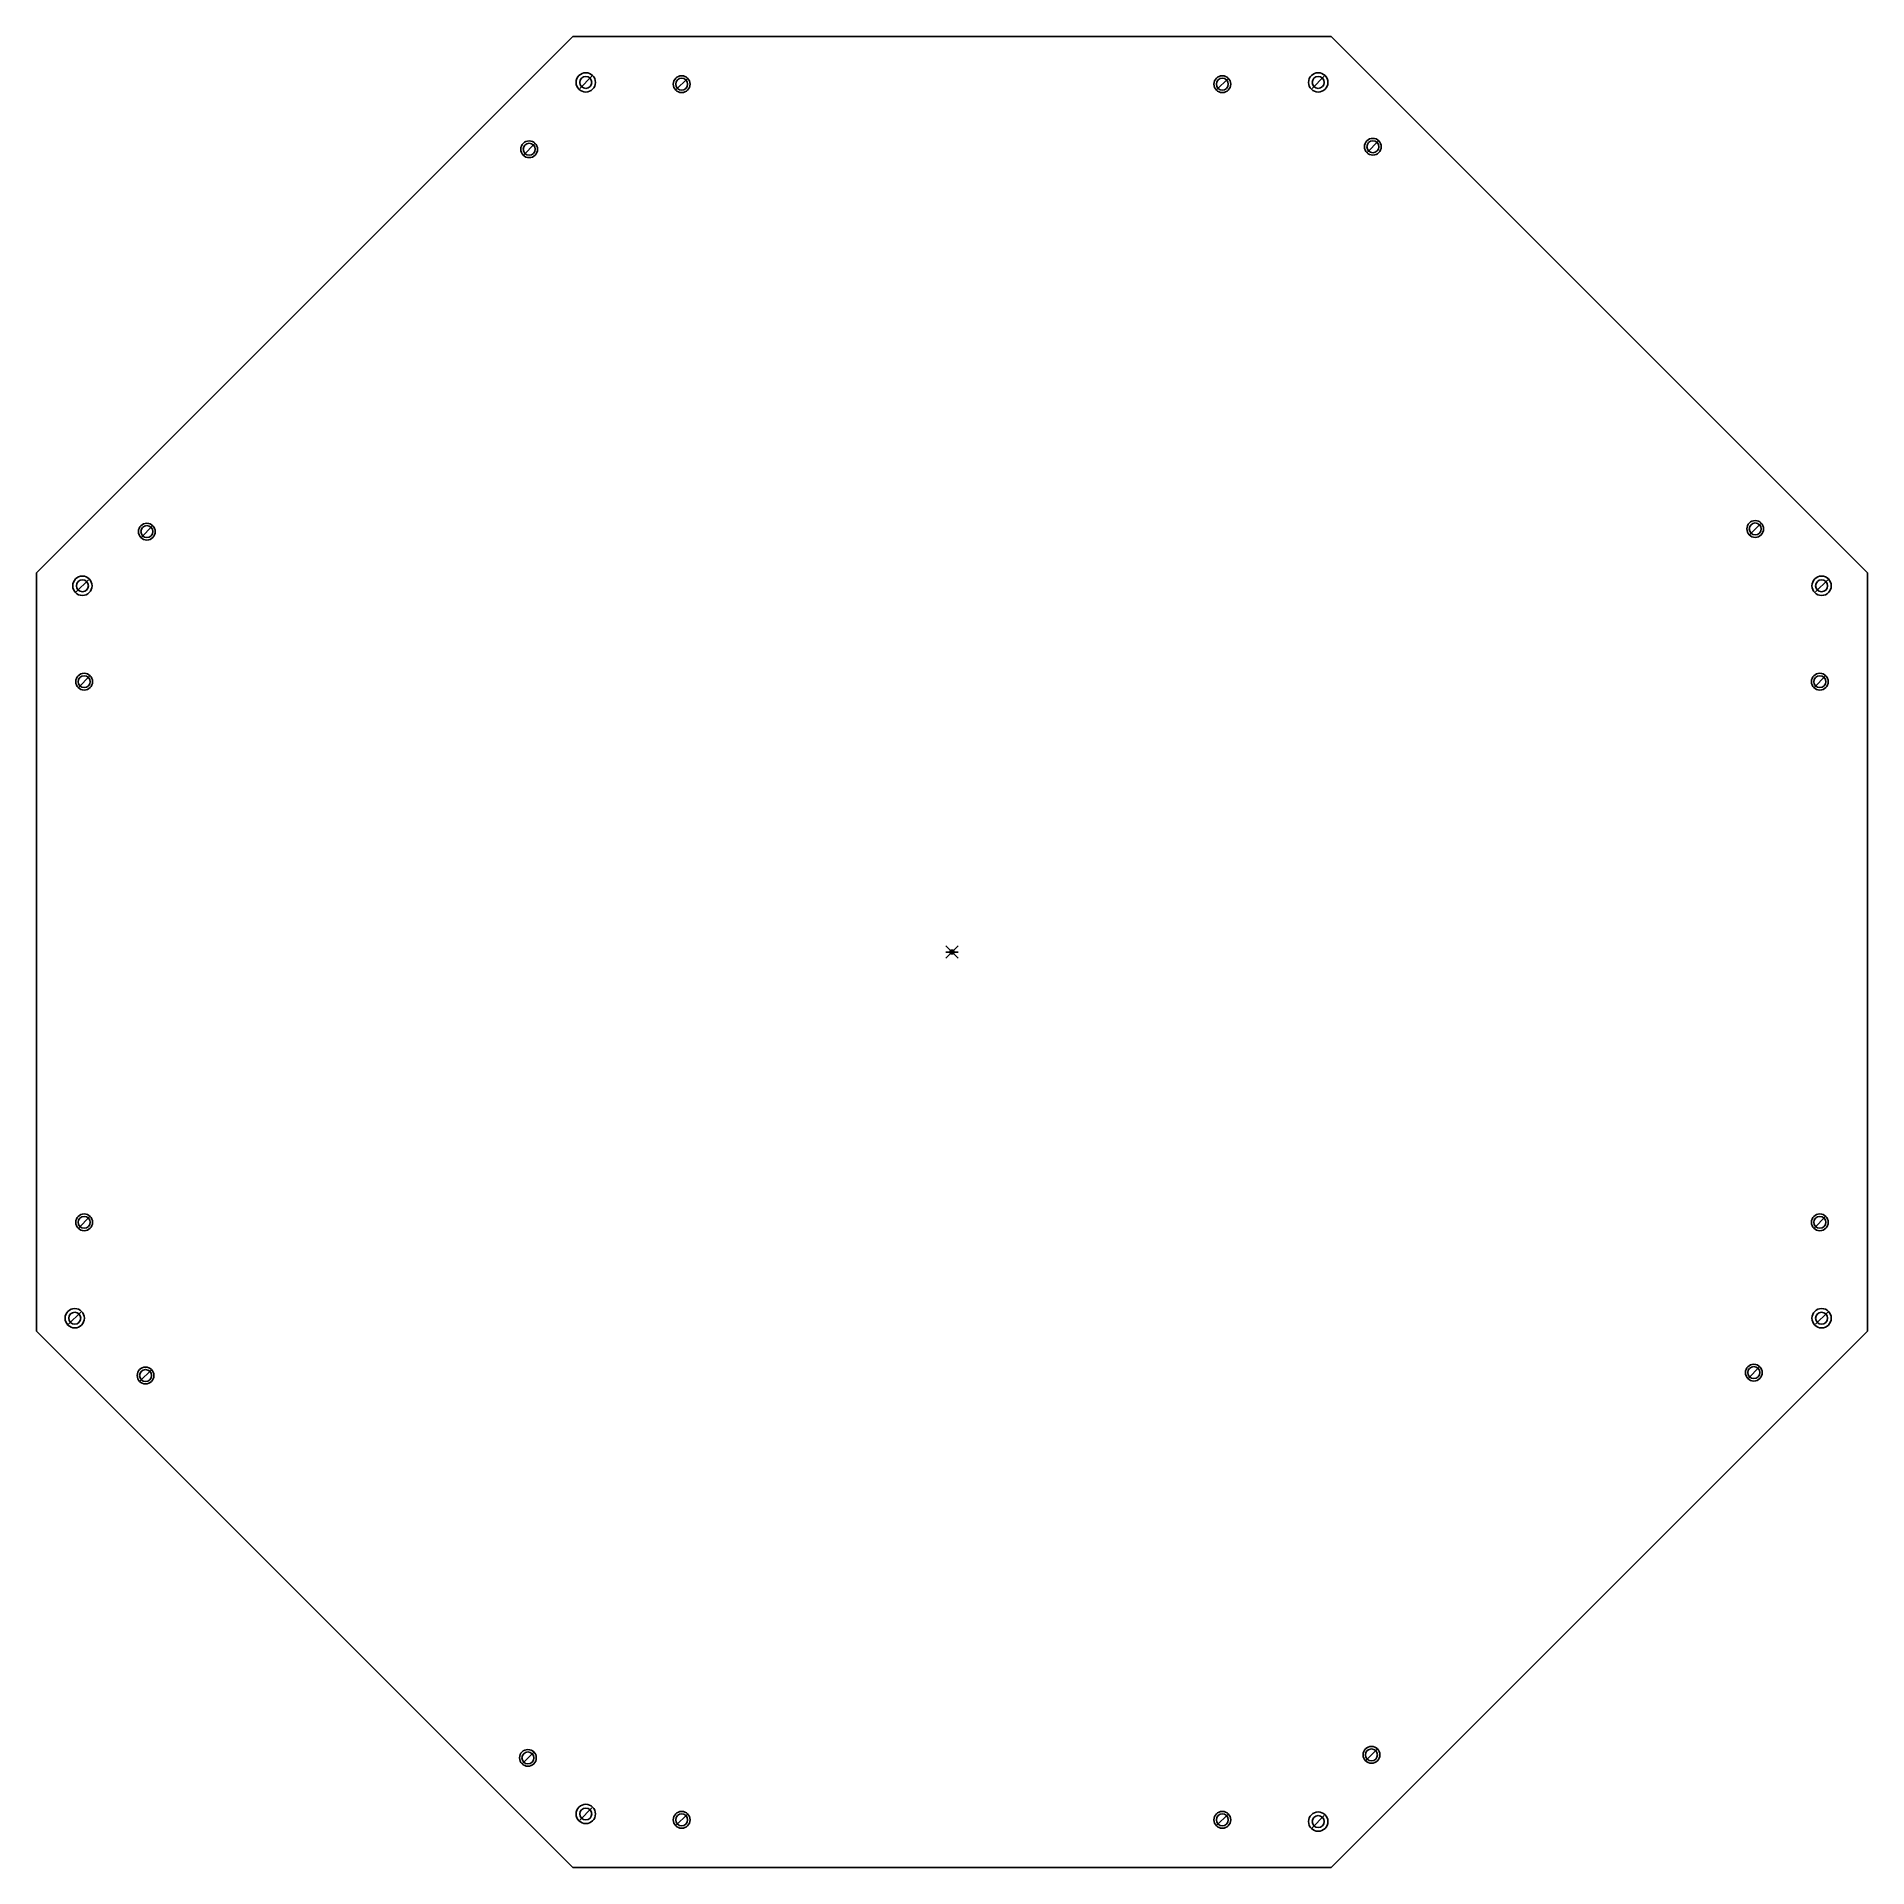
# Model space of a CAD drawing. Extents: x 5.7 to 17.7, y 2.3 to 14.3.
import ezdxf

# ---------------------------------------------------------------- set-up
doc = ezdxf.new("R2010")
doc.units = 0
doc.layers.add('yacc2buss', color=7, linetype='CONTINUOUS')

msp = doc.modelspace()

# ---------------------------------------------------------------- linework, layer by layer
at = {"layer": 'yacc2buss', "color": 2}
for points in [[(14.179131, 2.272494), (17.693289, 5.786652), (17.693289, 10.75664), (14.179131, 14.270798), (9.209144, 14.270798), (5.694986, 10.75664), (5.694986, 5.786652), (9.209144, 2.272494)], [(9.357477, 13.970798)], [(9.977475, 13.959132)], [(13.5208, 13.959132)], [(14.157465, 13.970798)], [(8.978311, 13.532466)], [(14.507464, 13.549133)], [(17.013291, 11.044139)], [(6.472484, 11.026639)], [(6.058318, 10.67164)], [(17.456623, 10.67164)], [(6.061652, 10.043308)], [(17.436623, 10.043308)], [(11.706637, 8.271646)], [(6.061652, 6.499984)], [(17.436623, 6.499984)], [(6.008318, 5.871652)], [(17.456623, 5.871652)], [(6.464151, 5.49582)], [(17.004124, 5.514986)], [(14.498297, 3.009992)], [(8.969978, 2.989993)], [(9.357477, 2.622493)], [(9.977475, 2.58416)], [(13.5208, 2.58416)], [(14.157465, 2.572494)]]:
    msp.add_lwpolyline(points, close=True, dxfattribs=at)
at = {"layer": 'yacc2buss', "color": 1}
for points in [[(9.254144, 13.930799), (9.334143, 14.010798)], [(9.882475, 13.919132), (9.962475, 13.999132)], [(13.4258, 13.919132), (13.5058, 13.999132)], [(14.054132, 13.930799), (14.134131, 14.010798)], [(8.883311, 13.492466), (8.963311, 13.572466)], [(14.412464, 13.509133), (14.492464, 13.589133)], [(6.377484, 10.986639), (6.457484, 11.066639)], [(16.918291, 11.004139), (16.998291, 11.084139)], [(5.954985, 10.63164), (6.034985, 10.71164)], [(17.35329, 10.63164), (17.43329, 10.71164)], [(5.966652, 10.003308), (6.046652, 10.083308)], [(17.341623, 10.003308), (17.421623, 10.083308)], [(11.654138, 8.231646), (11.734137, 8.311646)], [(11.734137, 8.231646), (11.654138, 8.311646)], [(11.654138, 8.271646), (11.734137, 8.271646)], [(5.966652, 6.459984), (6.046652, 6.539984)], [(17.341623, 6.459984), (17.421623, 6.539984)], [(5.904985, 5.831652), (5.984985, 5.911652)], [(17.35329, 5.831652), (17.43329, 5.911652)], [(6.369151, 5.45582), (6.449151, 5.535819)], [(16.909124, 5.474986), (16.989124, 5.554986)], [(8.874978, 2.949993), (8.954978, 3.029992)], [(14.403297, 2.969993), (14.483297, 3.049992)], [(9.254144, 2.582494), (9.334143, 2.662493)], [(9.882475, 2.54416), (9.962475, 2.62416)], [(13.4258, 2.54416), (13.5058, 2.62416)], [(14.054132, 2.532494), (14.134131, 2.612493)]]:
    msp.add_lwpolyline(points, dxfattribs=at)
for points in [[(9.33331, 13.970798)], [(9.961642, 13.959132)], [(13.504966, 13.959132)], [(14.133298, 13.970798)], [(8.962478, 13.532466)], [(14.49163, 13.549133)], [(16.997458, 11.044139)], [(6.456651, 11.026639)], [(6.034152, 10.67164)], [(17.432456, 10.67164)], [(6.045818, 10.043308)], [(17.42079, 10.043308)], [(6.045818, 6.499984)], [(17.42079, 6.499984)], [(5.984152, 5.871652)], [(17.432456, 5.871652)], [(6.448317, 5.49582)], [(16.988291, 5.514986)], [(14.482464, 3.009992)], [(8.954144, 2.989993)], [(9.33331, 2.622493)], [(9.961642, 2.58416)], [(13.504966, 2.58416)], [(14.133298, 2.572494)]]:
    msp.add_lwpolyline(points, close=True, dxfattribs=at)
at = {"layer": 'yacc2buss', "color": 7}
for points in [[(9.357477, 13.970798)], [(9.977475, 13.959132)], [(13.5208, 13.959132)], [(14.157465, 13.970798)], [(8.978311, 13.532466)], [(14.507464, 13.549133)], [(17.013291, 11.044139)], [(6.472484, 11.026639)], [(6.058318, 10.67164)], [(17.456623, 10.67164)], [(6.061652, 10.043308)], [(17.436623, 10.043308)], [(11.706637, 8.271646)], [(6.061652, 6.499984)], [(17.436623, 6.499984)], [(6.008318, 5.871652)], [(17.456623, 5.871652)], [(6.464151, 5.49582)], [(17.004124, 5.514986)], [(14.498297, 3.009992)], [(8.969978, 2.989993)], [(9.357477, 2.622493)], [(9.977475, 2.58416)], [(13.5208, 2.58416)], [(14.157465, 2.572494)]]:
    msp.add_lwpolyline(points, close=True, dxfattribs=at)
at = {"layer": 'yacc2buss', "color": 2}
for points in [[(9.23081, 13.970798), (9.23081, 14.005776), (9.259165, 14.034132), (9.294143, 14.034132)], [(9.294143, 13.907465), (9.259165, 13.907465), (9.23081, 13.93582), (9.23081, 13.970798)], [(9.294143, 14.034132), (9.329122, 14.034132), (9.357477, 14.005776), (9.357477, 13.970798)], [(9.357477, 13.970798), (9.357477, 13.93582), (9.329122, 13.907465), (9.294143, 13.907465)], [(9.867475, 13.959132), (9.867475, 13.989507), (9.892099, 14.014132), (9.922475, 14.014132)], [(9.922475, 13.904132), (9.892099, 13.904132), (9.867475, 13.928756), (9.867475, 13.959132)], [(9.922475, 14.014132), (9.952851, 14.014132), (9.977475, 13.989507), (9.977475, 13.959132)], [(9.977475, 13.959132), (9.977475, 13.928756), (9.952851, 13.904132), (9.922475, 13.904132)], [(13.4108, 13.959132), (13.4108, 13.989507), (13.435424, 14.014132), (13.4658, 14.014132)], [(13.4658, 13.904132), (13.435424, 13.904132), (13.4108, 13.928756), (13.4108, 13.959132)], [(13.4658, 14.014132), (13.496175, 14.014132), (13.5208, 13.989507), (13.5208, 13.959132)], [(13.5208, 13.959132), (13.5208, 13.928756), (13.496175, 13.904132), (13.4658, 13.904132)], [(14.030798, 13.970798), (14.030798, 14.005776), (14.059153, 14.034132), (14.094131, 14.034132)], [(14.094131, 13.907465), (14.059153, 13.907465), (14.030798, 13.93582), (14.030798, 13.970798)], [(14.094131, 14.034132), (14.12911, 14.034132), (14.157465, 14.005776), (14.157465, 13.970798)], [(14.157465, 13.970798), (14.157465, 13.93582), (14.12911, 13.907465), (14.094131, 13.907465)], [(8.868311, 13.532466), (8.868311, 13.562842), (8.892935, 13.587466), (8.923311, 13.587466)], [(8.923311, 13.587466), (8.953687, 13.587466), (8.978311, 13.562842), (8.978311, 13.532466)], [(14.397464, 13.549133), (14.397464, 13.579508), (14.422088, 13.604133), (14.452464, 13.604133)], [(14.452464, 13.604133), (14.48284, 13.604133), (14.507464, 13.579508), (14.507464, 13.549133)], [(8.923311, 13.477466), (8.892935, 13.477466), (8.868311, 13.502091), (8.868311, 13.532466)], [(8.978311, 13.532466), (8.978311, 13.502091), (8.953687, 13.477466), (8.923311, 13.477466)], [(14.452464, 13.494133), (14.422088, 13.494133), (14.397464, 13.518757), (14.397464, 13.549133)], [(14.507464, 13.549133), (14.507464, 13.518757), (14.48284, 13.494133), (14.452464, 13.494133)], [(6.362484, 11.026639), (6.362484, 11.057015), (6.387108, 11.081639), (6.417484, 11.081639)], [(6.417484, 11.081639), (6.44786, 11.081639), (6.472484, 11.057015), (6.472484, 11.026639)], [(16.903291, 11.044139), (16.903291, 11.074515), (16.927915, 11.099139), (16.958291, 11.099139)], [(16.958291, 10.989139), (16.927915, 10.989139), (16.903291, 11.013763), (16.903291, 11.044139)], [(16.958291, 11.099139), (16.988667, 11.099139), (17.013291, 11.074515), (17.013291, 11.044139)], [(17.013291, 11.044139), (17.013291, 11.013763), (16.988667, 10.989139), (16.958291, 10.989139)], [(6.417484, 10.971639), (6.387108, 10.971639), (6.362484, 10.996264), (6.362484, 11.026639)], [(6.472484, 11.026639), (6.472484, 10.996264), (6.44786, 10.971639), (6.417484, 10.971639)], [(5.931652, 10.67164), (5.931652, 10.706618), (5.960007, 10.734973), (5.994985, 10.734973)], [(5.994985, 10.734973), (6.029963, 10.734973), (6.058318, 10.706618), (6.058318, 10.67164)], [(17.329957, 10.67164), (17.329957, 10.706618), (17.358312, 10.734973), (17.39329, 10.734973)], [(17.39329, 10.734973), (17.428268, 10.734973), (17.456623, 10.706618), (17.456623, 10.67164)], [(5.994985, 10.608307), (5.960007, 10.608307), (5.931652, 10.636662), (5.931652, 10.67164)], [(6.058318, 10.67164), (6.058318, 10.636662), (6.029963, 10.608307), (5.994985, 10.608307)], [(17.39329, 10.608307), (17.358312, 10.608307), (17.329957, 10.636662), (17.329957, 10.67164)], [(17.456623, 10.67164), (17.456623, 10.636662), (17.428268, 10.608307), (17.39329, 10.608307)], [(5.951652, 10.043308), (5.951652, 10.073684), (5.976276, 10.098308), (6.006652, 10.098308)], [(6.006652, 10.098308), (6.037027, 10.098308), (6.061652, 10.073684), (6.061652, 10.043308)], [(17.326623, 10.043308), (17.326623, 10.073684), (17.351247, 10.098308), (17.381623, 10.098308)], [(17.381623, 10.098308), (17.411999, 10.098308), (17.436623, 10.073684), (17.436623, 10.043308)], [(6.006652, 9.988308), (5.976276, 9.988308), (5.951652, 10.012933), (5.951652, 10.043308)], [(6.061652, 10.043308), (6.061652, 10.012933), (6.037027, 9.988308), (6.006652, 9.988308)], [(17.381623, 9.988308), (17.351247, 9.988308), (17.326623, 10.012933), (17.326623, 10.043308)], [(17.436623, 10.043308), (17.436623, 10.012933), (17.411999, 9.988308), (17.381623, 9.988308)], [(11.681637, 8.271646), (11.681637, 8.27855), (11.687234, 8.284146), (11.694137, 8.284146)], [(11.694137, 8.284146), (11.701041, 8.284146), (11.706637, 8.27855), (11.706637, 8.271646)], [(11.694137, 8.259146), (11.687234, 8.259146), (11.681637, 8.264742), (11.681637, 8.271646)], [(11.706637, 8.271646), (11.706637, 8.264742), (11.701041, 8.259146), (11.694137, 8.259146)], [(5.951652, 6.499984), (5.951652, 6.53036), (5.976276, 6.554984), (6.006652, 6.554984)], [(6.006652, 6.444984), (5.976276, 6.444984), (5.951652, 6.469608), (5.951652, 6.499984)], [(6.006652, 6.554984), (6.037027, 6.554984), (6.061652, 6.53036), (6.061652, 6.499984)], [(6.061652, 6.499984), (6.061652, 6.469608), (6.037027, 6.444984), (6.006652, 6.444984)], [(17.326623, 6.499984), (17.326623, 6.53036), (17.351247, 6.554984), (17.381623, 6.554984)], [(17.381623, 6.444984), (17.351247, 6.444984), (17.326623, 6.469608), (17.326623, 6.499984)], [(17.381623, 6.554984), (17.411999, 6.554984), (17.436623, 6.53036), (17.436623, 6.499984)], [(17.436623, 6.499984), (17.436623, 6.469608), (17.411999, 6.444984), (17.381623, 6.444984)], [(5.881652, 5.871652), (5.881652, 5.90663), (5.910007, 5.934985), (5.944985, 5.934985)], [(5.944985, 5.934985), (5.979963, 5.934985), (6.008318, 5.90663), (6.008318, 5.871652)], [(17.329957, 5.871652), (17.329957, 5.90663), (17.358312, 5.934985), (17.39329, 5.934985)], [(17.39329, 5.934985), (17.428268, 5.934985), (17.456623, 5.90663), (17.456623, 5.871652)], [(5.944985, 5.808319), (5.910007, 5.808319), (5.881652, 5.836674), (5.881652, 5.871652)], [(6.008318, 5.871652), (6.008318, 5.836674), (5.979963, 5.808319), (5.944985, 5.808319)], [(17.39329, 5.808319), (17.358312, 5.808319), (17.329957, 5.836674), (17.329957, 5.871652)], [(17.456623, 5.871652), (17.456623, 5.836674), (17.428268, 5.808319), (17.39329, 5.808319)], [(6.354151, 5.49582), (6.354151, 5.526195), (6.378775, 5.550819), (6.409151, 5.550819)], [(6.409151, 5.550819), (6.439526, 5.550819), (6.464151, 5.526195), (6.464151, 5.49582)], [(16.894124, 5.514986), (16.894124, 5.545362), (16.918749, 5.569986), (16.949124, 5.569986)], [(16.949124, 5.569986), (16.9795, 5.569986), (17.004124, 5.545362), (17.004124, 5.514986)], [(6.409151, 5.44082), (6.378775, 5.44082), (6.354151, 5.465444), (6.354151, 5.49582)], [(6.464151, 5.49582), (6.464151, 5.465444), (6.439526, 5.44082), (6.409151, 5.44082)], [(16.949124, 5.459986), (16.918749, 5.459986), (16.894124, 5.48461), (16.894124, 5.514986)], [(17.004124, 5.514986), (17.004124, 5.48461), (16.9795, 5.459986), (16.949124, 5.459986)], [(8.859978, 2.989993), (8.859978, 3.020368), (8.884602, 3.044992), (8.914978, 3.044992)], [(8.914978, 3.044992), (8.945353, 3.044992), (8.969978, 3.020368), (8.969978, 2.989993)], [(14.388297, 3.009992), (14.388297, 3.040368), (14.412921, 3.064992), (14.443297, 3.064992)], [(14.443297, 2.954993), (14.412921, 2.954993), (14.388297, 2.979617), (14.388297, 3.009992)], [(14.443297, 3.064992), (14.473673, 3.064992), (14.498297, 3.040368), (14.498297, 3.009992)], [(14.498297, 3.009992), (14.498297, 2.979617), (14.473673, 2.954993), (14.443297, 2.954993)], [(8.914978, 2.934993), (8.884602, 2.934993), (8.859978, 2.959617), (8.859978, 2.989993)], [(8.969978, 2.989993), (8.969978, 2.959617), (8.945353, 2.934993), (8.914978, 2.934993)], [(9.23081, 2.622493), (9.23081, 2.657472), (9.259165, 2.685827), (9.294143, 2.685827)], [(9.294143, 2.685827), (9.329122, 2.685827), (9.357477, 2.657472), (9.357477, 2.622493)], [(9.294143, 2.55916), (9.259165, 2.55916), (9.23081, 2.587515), (9.23081, 2.622493)], [(9.357477, 2.622493), (9.357477, 2.587515), (9.329122, 2.55916), (9.294143, 2.55916)], [(9.867475, 2.58416), (9.867475, 2.614536), (9.892099, 2.63916), (9.922475, 2.63916)], [(9.922475, 2.52916), (9.892099, 2.52916), (9.867475, 2.553784), (9.867475, 2.58416)], [(9.922475, 2.63916), (9.952851, 2.63916), (9.977475, 2.614536), (9.977475, 2.58416)], [(9.977475, 2.58416), (9.977475, 2.553784), (9.952851, 2.52916), (9.922475, 2.52916)], [(13.4108, 2.58416), (13.4108, 2.614536), (13.435424, 2.63916), (13.4658, 2.63916)], [(13.4658, 2.52916), (13.435424, 2.52916), (13.4108, 2.553784), (13.4108, 2.58416)], [(13.4658, 2.63916), (13.496175, 2.63916), (13.5208, 2.614536), (13.5208, 2.58416)], [(13.5208, 2.58416), (13.5208, 2.553784), (13.496175, 2.52916), (13.4658, 2.52916)], [(14.030798, 2.572494), (14.030798, 2.607472), (14.059153, 2.635827), (14.094131, 2.635827)], [(14.094131, 2.50916), (14.059153, 2.50916), (14.030798, 2.537515), (14.030798, 2.572494)], [(14.094131, 2.635827), (14.12911, 2.635827), (14.157465, 2.607472), (14.157465, 2.572494)], [(14.157465, 2.572494), (14.157465, 2.537515), (14.12911, 2.50916), (14.094131, 2.50916)]]:
    msp.add_open_spline(points, degree=3, dxfattribs=at)
at = {"layer": 'yacc2buss', "color": 7}
for points in [[(9.23081, 13.970798), (9.23081, 14.005776), (9.259165, 14.034132), (9.294143, 14.034132)], [(9.294143, 13.907465), (9.259165, 13.907465), (9.23081, 13.93582), (9.23081, 13.970798)], [(9.294143, 14.034132), (9.329122, 14.034132), (9.357477, 14.005776), (9.357477, 13.970798)], [(9.357477, 13.970798), (9.357477, 13.93582), (9.329122, 13.907465), (9.294143, 13.907465)], [(9.867475, 13.959132), (9.867475, 13.989507), (9.892099, 14.014132), (9.922475, 14.014132)], [(9.922475, 13.904132), (9.892099, 13.904132), (9.867475, 13.928756), (9.867475, 13.959132)], [(9.922475, 14.014132), (9.952851, 14.014132), (9.977475, 13.989507), (9.977475, 13.959132)], [(9.977475, 13.959132), (9.977475, 13.928756), (9.952851, 13.904132), (9.922475, 13.904132)], [(13.4108, 13.959132), (13.4108, 13.989507), (13.435424, 14.014132), (13.4658, 14.014132)], [(13.4658, 13.904132), (13.435424, 13.904132), (13.4108, 13.928756), (13.4108, 13.959132)], [(13.4658, 14.014132), (13.496175, 14.014132), (13.5208, 13.989507), (13.5208, 13.959132)], [(13.5208, 13.959132), (13.5208, 13.928756), (13.496175, 13.904132), (13.4658, 13.904132)], [(14.030798, 13.970798), (14.030798, 14.005776), (14.059153, 14.034132), (14.094131, 14.034132)], [(14.094131, 13.907465), (14.059153, 13.907465), (14.030798, 13.93582), (14.030798, 13.970798)], [(14.094131, 14.034132), (14.12911, 14.034132), (14.157465, 14.005776), (14.157465, 13.970798)], [(14.157465, 13.970798), (14.157465, 13.93582), (14.12911, 13.907465), (14.094131, 13.907465)], [(8.868311, 13.532466), (8.868311, 13.562842), (8.892935, 13.587466), (8.923311, 13.587466)], [(8.923311, 13.587466), (8.953687, 13.587466), (8.978311, 13.562842), (8.978311, 13.532466)], [(14.397464, 13.549133), (14.397464, 13.579508), (14.422088, 13.604133), (14.452464, 13.604133)], [(14.452464, 13.604133), (14.48284, 13.604133), (14.507464, 13.579508), (14.507464, 13.549133)], [(8.923311, 13.477466), (8.892935, 13.477466), (8.868311, 13.502091), (8.868311, 13.532466)], [(8.978311, 13.532466), (8.978311, 13.502091), (8.953687, 13.477466), (8.923311, 13.477466)], [(14.452464, 13.494133), (14.422088, 13.494133), (14.397464, 13.518757), (14.397464, 13.549133)], [(14.507464, 13.549133), (14.507464, 13.518757), (14.48284, 13.494133), (14.452464, 13.494133)], [(6.362484, 11.026639), (6.362484, 11.057015), (6.387108, 11.081639), (6.417484, 11.081639)], [(6.417484, 11.081639), (6.44786, 11.081639), (6.472484, 11.057015), (6.472484, 11.026639)], [(16.903291, 11.044139), (16.903291, 11.074515), (16.927915, 11.099139), (16.958291, 11.099139)], [(16.958291, 10.989139), (16.927915, 10.989139), (16.903291, 11.013763), (16.903291, 11.044139)], [(16.958291, 11.099139), (16.988667, 11.099139), (17.013291, 11.074515), (17.013291, 11.044139)], [(17.013291, 11.044139), (17.013291, 11.013763), (16.988667, 10.989139), (16.958291, 10.989139)], [(6.417484, 10.971639), (6.387108, 10.971639), (6.362484, 10.996264), (6.362484, 11.026639)], [(6.472484, 11.026639), (6.472484, 10.996264), (6.44786, 10.971639), (6.417484, 10.971639)], [(5.931652, 10.67164), (5.931652, 10.706618), (5.960007, 10.734973), (5.994985, 10.734973)], [(5.994985, 10.734973), (6.029963, 10.734973), (6.058318, 10.706618), (6.058318, 10.67164)], [(17.329957, 10.67164), (17.329957, 10.706618), (17.358312, 10.734973), (17.39329, 10.734973)], [(17.39329, 10.734973), (17.428268, 10.734973), (17.456623, 10.706618), (17.456623, 10.67164)], [(5.994985, 10.608307), (5.960007, 10.608307), (5.931652, 10.636662), (5.931652, 10.67164)], [(6.058318, 10.67164), (6.058318, 10.636662), (6.029963, 10.608307), (5.994985, 10.608307)], [(17.39329, 10.608307), (17.358312, 10.608307), (17.329957, 10.636662), (17.329957, 10.67164)], [(17.456623, 10.67164), (17.456623, 10.636662), (17.428268, 10.608307), (17.39329, 10.608307)], [(5.951652, 10.043308), (5.951652, 10.073684), (5.976276, 10.098308), (6.006652, 10.098308)], [(6.006652, 10.098308), (6.037027, 10.098308), (6.061652, 10.073684), (6.061652, 10.043308)], [(17.326623, 10.043308), (17.326623, 10.073684), (17.351247, 10.098308), (17.381623, 10.098308)], [(17.381623, 10.098308), (17.411999, 10.098308), (17.436623, 10.073684), (17.436623, 10.043308)], [(6.006652, 9.988308), (5.976276, 9.988308), (5.951652, 10.012933), (5.951652, 10.043308)], [(6.061652, 10.043308), (6.061652, 10.012933), (6.037027, 9.988308), (6.006652, 9.988308)], [(17.381623, 9.988308), (17.351247, 9.988308), (17.326623, 10.012933), (17.326623, 10.043308)], [(17.436623, 10.043308), (17.436623, 10.012933), (17.411999, 9.988308), (17.381623, 9.988308)], [(11.681637, 8.271646), (11.681637, 8.27855), (11.687234, 8.284146), (11.694137, 8.284146)], [(11.694137, 8.284146), (11.701041, 8.284146), (11.706637, 8.27855), (11.706637, 8.271646)], [(11.694137, 8.259146), (11.687234, 8.259146), (11.681637, 8.264742), (11.681637, 8.271646)], [(11.706637, 8.271646), (11.706637, 8.264742), (11.701041, 8.259146), (11.694137, 8.259146)], [(5.951652, 6.499984), (5.951652, 6.53036), (5.976276, 6.554984), (6.006652, 6.554984)], [(6.006652, 6.444984), (5.976276, 6.444984), (5.951652, 6.469608), (5.951652, 6.499984)], [(6.006652, 6.554984), (6.037027, 6.554984), (6.061652, 6.53036), (6.061652, 6.499984)], [(6.061652, 6.499984), (6.061652, 6.469608), (6.037027, 6.444984), (6.006652, 6.444984)], [(17.326623, 6.499984), (17.326623, 6.53036), (17.351247, 6.554984), (17.381623, 6.554984)], [(17.381623, 6.444984), (17.351247, 6.444984), (17.326623, 6.469608), (17.326623, 6.499984)], [(17.381623, 6.554984), (17.411999, 6.554984), (17.436623, 6.53036), (17.436623, 6.499984)], [(17.436623, 6.499984), (17.436623, 6.469608), (17.411999, 6.444984), (17.381623, 6.444984)], [(5.881652, 5.871652), (5.881652, 5.90663), (5.910007, 5.934985), (5.944985, 5.934985)], [(5.944985, 5.934985), (5.979963, 5.934985), (6.008318, 5.90663), (6.008318, 5.871652)], [(17.329957, 5.871652), (17.329957, 5.90663), (17.358312, 5.934985), (17.39329, 5.934985)], [(17.39329, 5.934985), (17.428268, 5.934985), (17.456623, 5.90663), (17.456623, 5.871652)], [(5.944985, 5.808319), (5.910007, 5.808319), (5.881652, 5.836674), (5.881652, 5.871652)], [(6.008318, 5.871652), (6.008318, 5.836674), (5.979963, 5.808319), (5.944985, 5.808319)], [(17.39329, 5.808319), (17.358312, 5.808319), (17.329957, 5.836674), (17.329957, 5.871652)], [(17.456623, 5.871652), (17.456623, 5.836674), (17.428268, 5.808319), (17.39329, 5.808319)], [(6.354151, 5.49582), (6.354151, 5.526195), (6.378775, 5.550819), (6.409151, 5.550819)], [(6.409151, 5.550819), (6.439526, 5.550819), (6.464151, 5.526195), (6.464151, 5.49582)], [(16.894124, 5.514986), (16.894124, 5.545362), (16.918749, 5.569986), (16.949124, 5.569986)], [(16.949124, 5.569986), (16.9795, 5.569986), (17.004124, 5.545362), (17.004124, 5.514986)], [(6.409151, 5.44082), (6.378775, 5.44082), (6.354151, 5.465444), (6.354151, 5.49582)], [(6.464151, 5.49582), (6.464151, 5.465444), (6.439526, 5.44082), (6.409151, 5.44082)], [(16.949124, 5.459986), (16.918749, 5.459986), (16.894124, 5.48461), (16.894124, 5.514986)], [(17.004124, 5.514986), (17.004124, 5.48461), (16.9795, 5.459986), (16.949124, 5.459986)], [(8.859978, 2.989993), (8.859978, 3.020368), (8.884602, 3.044992), (8.914978, 3.044992)], [(8.914978, 3.044992), (8.945353, 3.044992), (8.969978, 3.020368), (8.969978, 2.989993)], [(14.388297, 3.009992), (14.388297, 3.040368), (14.412921, 3.064992), (14.443297, 3.064992)], [(14.443297, 2.954993), (14.412921, 2.954993), (14.388297, 2.979617), (14.388297, 3.009992)], [(14.443297, 3.064992), (14.473673, 3.064992), (14.498297, 3.040368), (14.498297, 3.009992)], [(14.498297, 3.009992), (14.498297, 2.979617), (14.473673, 2.954993), (14.443297, 2.954993)], [(8.914978, 2.934993), (8.884602, 2.934993), (8.859978, 2.959617), (8.859978, 2.989993)], [(8.969978, 2.989993), (8.969978, 2.959617), (8.945353, 2.934993), (8.914978, 2.934993)], [(9.23081, 2.622493), (9.23081, 2.657472), (9.259165, 2.685827), (9.294143, 2.685827)], [(9.294143, 2.685827), (9.329122, 2.685827), (9.357477, 2.657472), (9.357477, 2.622493)], [(9.294143, 2.55916), (9.259165, 2.55916), (9.23081, 2.587515), (9.23081, 2.622493)], [(9.357477, 2.622493), (9.357477, 2.587515), (9.329122, 2.55916), (9.294143, 2.55916)], [(9.867475, 2.58416), (9.867475, 2.614536), (9.892099, 2.63916), (9.922475, 2.63916)], [(9.922475, 2.52916), (9.892099, 2.52916), (9.867475, 2.553784), (9.867475, 2.58416)], [(9.922475, 2.63916), (9.952851, 2.63916), (9.977475, 2.614536), (9.977475, 2.58416)], [(9.977475, 2.58416), (9.977475, 2.553784), (9.952851, 2.52916), (9.922475, 2.52916)], [(13.4108, 2.58416), (13.4108, 2.614536), (13.435424, 2.63916), (13.4658, 2.63916)], [(13.4658, 2.52916), (13.435424, 2.52916), (13.4108, 2.553784), (13.4108, 2.58416)], [(13.4658, 2.63916), (13.496175, 2.63916), (13.5208, 2.614536), (13.5208, 2.58416)], [(13.5208, 2.58416), (13.5208, 2.553784), (13.496175, 2.52916), (13.4658, 2.52916)], [(14.030798, 2.572494), (14.030798, 2.607472), (14.059153, 2.635827), (14.094131, 2.635827)], [(14.094131, 2.50916), (14.059153, 2.50916), (14.030798, 2.537515), (14.030798, 2.572494)], [(14.094131, 2.635827), (14.12911, 2.635827), (14.157465, 2.607472), (14.157465, 2.572494)], [(14.157465, 2.572494), (14.157465, 2.537515), (14.12911, 2.50916), (14.094131, 2.50916)]]:
    msp.add_open_spline(points, degree=3, dxfattribs=at)
at = {"layer": 'yacc2buss', "color": 1}
for points in [[(9.254977, 13.970798), (9.254977, 13.99243), (9.272513, 14.009965), (9.294143, 14.009965)], [(9.294143, 13.931632), (9.272513, 13.931632), (9.254977, 13.949167), (9.254977, 13.970798)], [(9.294143, 14.009965), (9.315774, 14.009965), (9.33331, 13.99243), (9.33331, 13.970798)], [(9.33331, 13.970798), (9.33331, 13.949167), (9.315774, 13.931632), (9.294143, 13.931632)], [(9.883309, 13.959132), (9.883309, 13.980763), (9.900844, 13.998298), (9.922475, 13.998298)], [(9.922475, 13.919965), (9.900844, 13.919965), (9.883309, 13.937501), (9.883309, 13.959132)], [(9.922475, 13.998298), (9.944106, 13.998298), (9.961642, 13.980763), (9.961642, 13.959132)], [(9.961642, 13.959132), (9.961642, 13.937501), (9.944106, 13.919965), (9.922475, 13.919965)], [(13.426633, 13.959132), (13.426633, 13.980763), (13.444169, 13.998298), (13.4658, 13.998298)], [(13.4658, 13.919965), (13.444169, 13.919965), (13.426633, 13.937501), (13.426633, 13.959132)], [(13.4658, 13.998298), (13.48743, 13.998298), (13.504966, 13.980763), (13.504966, 13.959132)], [(13.504966, 13.959132), (13.504966, 13.937501), (13.48743, 13.919965), (13.4658, 13.919965)], [(14.054965, 13.970798), (14.054965, 13.99243), (14.072501, 14.009965), (14.094131, 14.009965)], [(14.094131, 13.931632), (14.072501, 13.931632), (14.054965, 13.949167), (14.054965, 13.970798)], [(14.094131, 14.009965), (14.115762, 14.009965), (14.133298, 13.99243), (14.133298, 13.970798)], [(14.133298, 13.970798), (14.133298, 13.949167), (14.115762, 13.931632), (14.094131, 13.931632)], [(8.884144, 13.532466), (8.884144, 13.554097), (8.90168, 13.571633), (8.923311, 13.571633)], [(8.923311, 13.571633), (8.944942, 13.571633), (8.962478, 13.554097), (8.962478, 13.532466)], [(14.413297, 13.549133), (14.413297, 13.570764), (14.430833, 13.588299), (14.452464, 13.588299)], [(14.452464, 13.588299), (14.474095, 13.588299), (14.49163, 13.570764), (14.49163, 13.549133)], [(8.923311, 13.4933), (8.90168, 13.4933), (8.884144, 13.510835), (8.884144, 13.532466)], [(8.962478, 13.532466), (8.962478, 13.510835), (8.944942, 13.4933), (8.923311, 13.4933)], [(14.452464, 13.509966), (14.430833, 13.509966), (14.413297, 13.527502), (14.413297, 13.549133)], [(14.49163, 13.549133), (14.49163, 13.527502), (14.474095, 13.509966), (14.452464, 13.509966)], [(6.378317, 11.026639), (6.378317, 11.04827), (6.395853, 11.065806), (6.417484, 11.065806)], [(6.417484, 11.065806), (6.439115, 11.065806), (6.456651, 11.04827), (6.456651, 11.026639)], [(16.919124, 11.044139), (16.919124, 11.06577), (16.93666, 11.083306), (16.958291, 11.083306)], [(16.958291, 11.004972), (16.93666, 11.004972), (16.919124, 11.022508), (16.919124, 11.044139)], [(16.958291, 11.083306), (16.979922, 11.083306), (16.997458, 11.06577), (16.997458, 11.044139)], [(16.997458, 11.044139), (16.997458, 11.022508), (16.979922, 11.004972), (16.958291, 11.004972)], [(6.417484, 10.987473), (6.395853, 10.987473), (6.378317, 11.005008), (6.378317, 11.026639)], [(6.456651, 11.026639), (6.456651, 11.005008), (6.439115, 10.987473), (6.417484, 10.987473)], [(5.955818, 10.67164), (5.955818, 10.693271), (5.973354, 10.710807), (5.994985, 10.710807)], [(5.994985, 10.710807), (6.016616, 10.710807), (6.034152, 10.693271), (6.034152, 10.67164)], [(17.354123, 10.67164), (17.354123, 10.693271), (17.371659, 10.710807), (17.39329, 10.710807)], [(17.39329, 10.710807), (17.414921, 10.710807), (17.432456, 10.693271), (17.432456, 10.67164)], [(5.994985, 10.632473), (5.973354, 10.632473), (5.955818, 10.650009), (5.955818, 10.67164)], [(6.034152, 10.67164), (6.034152, 10.650009), (6.016616, 10.632473), (5.994985, 10.632473)], [(17.39329, 10.632473), (17.371659, 10.632473), (17.354123, 10.650009), (17.354123, 10.67164)], [(17.432456, 10.67164), (17.432456, 10.650009), (17.414921, 10.632473), (17.39329, 10.632473)], [(5.967485, 10.043308), (5.967485, 10.064939), (5.985021, 10.082475), (6.006652, 10.082475)], [(6.006652, 10.082475), (6.028283, 10.082475), (6.045818, 10.064939), (6.045818, 10.043308)], [(17.342457, 10.043308), (17.342457, 10.064939), (17.359992, 10.082475), (17.381623, 10.082475)], [(17.381623, 10.082475), (17.403254, 10.082475), (17.42079, 10.064939), (17.42079, 10.043308)], [(6.006652, 10.004142), (5.985021, 10.004142), (5.967485, 10.021677), (5.967485, 10.043308)], [(6.045818, 10.043308), (6.045818, 10.021677), (6.028283, 10.004142), (6.006652, 10.004142)], [(17.381623, 10.004142), (17.359992, 10.004142), (17.342457, 10.021677), (17.342457, 10.043308)], [(17.42079, 10.043308), (17.42079, 10.021677), (17.403254, 10.004142), (17.381623, 10.004142)], [(5.967485, 6.499984), (5.967485, 6.521615), (5.985021, 6.53915), (6.006652, 6.53915)], [(6.006652, 6.460817), (5.985021, 6.460817), (5.967485, 6.478353), (5.967485, 6.499984)], [(6.006652, 6.53915), (6.028283, 6.53915), (6.045818, 6.521615), (6.045818, 6.499984)], [(6.045818, 6.499984), (6.045818, 6.478353), (6.028283, 6.460817), (6.006652, 6.460817)], [(17.342457, 6.499984), (17.342457, 6.521615), (17.359992, 6.53915), (17.381623, 6.53915)], [(17.381623, 6.460817), (17.359992, 6.460817), (17.342457, 6.478353), (17.342457, 6.499984)], [(17.381623, 6.53915), (17.403254, 6.53915), (17.42079, 6.521615), (17.42079, 6.499984)], [(17.42079, 6.499984), (17.42079, 6.478353), (17.403254, 6.460817), (17.381623, 6.460817)], [(5.905819, 5.871652), (5.905819, 5.893283), (5.923354, 5.910819), (5.944985, 5.910819)], [(5.944985, 5.910819), (5.966616, 5.910819), (5.984152, 5.893283), (5.984152, 5.871652)], [(17.354123, 5.871652), (17.354123, 5.893283), (17.371659, 5.910819), (17.39329, 5.910819)], [(17.39329, 5.910819), (17.414921, 5.910819), (17.432456, 5.893283), (17.432456, 5.871652)], [(5.944985, 5.832485), (5.923354, 5.832485), (5.905819, 5.850021), (5.905819, 5.871652)], [(5.984152, 5.871652), (5.984152, 5.850021), (5.966616, 5.832485), (5.944985, 5.832485)], [(17.39329, 5.832485), (17.371659, 5.832485), (17.354123, 5.850021), (17.354123, 5.871652)], [(17.432456, 5.871652), (17.432456, 5.850021), (17.414921, 5.832485), (17.39329, 5.832485)], [(6.369984, 5.49582), (6.369984, 5.51745), (6.38752, 5.534986), (6.409151, 5.534986)], [(6.409151, 5.534986), (6.430782, 5.534986), (6.448317, 5.51745), (6.448317, 5.49582)], [(16.909958, 5.514986), (16.909958, 5.536617), (16.927494, 5.554153), (16.949124, 5.554153)], [(16.949124, 5.554153), (16.970755, 5.554153), (16.988291, 5.536617), (16.988291, 5.514986)], [(6.409151, 5.456653), (6.38752, 5.456653), (6.369984, 5.474189), (6.369984, 5.49582)], [(6.448317, 5.49582), (6.448317, 5.474189), (6.430782, 5.456653), (6.409151, 5.456653)], [(16.949124, 5.47582), (16.927494, 5.47582), (16.909958, 5.493355), (16.909958, 5.514986)], [(16.988291, 5.514986), (16.988291, 5.493355), (16.970755, 5.47582), (16.949124, 5.47582)], [(8.875811, 2.989993), (8.875811, 3.011623), (8.893347, 3.029159), (8.914978, 3.029159)], [(8.914978, 3.029159), (8.936608, 3.029159), (8.954144, 3.011623), (8.954144, 2.989993)], [(14.404131, 3.009992), (14.404131, 3.031623), (14.421666, 3.049159), (14.443297, 3.049159)], [(14.443297, 2.970826), (14.421666, 2.970826), (14.404131, 2.988362), (14.404131, 3.009992)], [(14.443297, 3.049159), (14.464928, 3.049159), (14.482464, 3.031623), (14.482464, 3.009992)], [(14.482464, 3.009992), (14.482464, 2.988362), (14.464928, 2.970826), (14.443297, 2.970826)], [(8.914978, 2.950826), (8.893347, 2.950826), (8.875811, 2.968362), (8.875811, 2.989993)], [(8.954144, 2.989993), (8.954144, 2.968362), (8.936608, 2.950826), (8.914978, 2.950826)], [(9.254977, 2.622493), (9.254977, 2.644124), (9.272513, 2.66166), (9.294143, 2.66166)], [(9.294143, 2.66166), (9.315774, 2.66166), (9.33331, 2.644124), (9.33331, 2.622493)], [(9.294143, 2.583327), (9.272513, 2.583327), (9.254977, 2.600863), (9.254977, 2.622493)], [(9.33331, 2.622493), (9.33331, 2.600863), (9.315774, 2.583327), (9.294143, 2.583327)], [(9.883309, 2.58416), (9.883309, 2.605791), (9.900844, 2.623327), (9.922475, 2.623327)], [(9.922475, 2.544994), (9.900844, 2.544994), (9.883309, 2.562529), (9.883309, 2.58416)], [(9.922475, 2.623327), (9.944106, 2.623327), (9.961642, 2.605791), (9.961642, 2.58416)], [(9.961642, 2.58416), (9.961642, 2.562529), (9.944106, 2.544994), (9.922475, 2.544994)], [(13.426633, 2.58416), (13.426633, 2.605791), (13.444169, 2.623327), (13.4658, 2.623327)], [(13.4658, 2.544994), (13.444169, 2.544994), (13.426633, 2.562529), (13.426633, 2.58416)], [(13.4658, 2.623327), (13.48743, 2.623327), (13.504966, 2.605791), (13.504966, 2.58416)], [(13.504966, 2.58416), (13.504966, 2.562529), (13.48743, 2.544994), (13.4658, 2.544994)], [(14.054965, 2.572494), (14.054965, 2.594124), (14.072501, 2.61166), (14.094131, 2.61166)], [(14.094131, 2.533327), (14.072501, 2.533327), (14.054965, 2.550863), (14.054965, 2.572494)], [(14.094131, 2.61166), (14.115762, 2.61166), (14.133298, 2.594124), (14.133298, 2.572494)], [(14.133298, 2.572494), (14.133298, 2.550863), (14.115762, 2.533327), (14.094131, 2.533327)]]:
    msp.add_open_spline(points, degree=3, dxfattribs=at)

doc.saveas('drawing.dxf')
